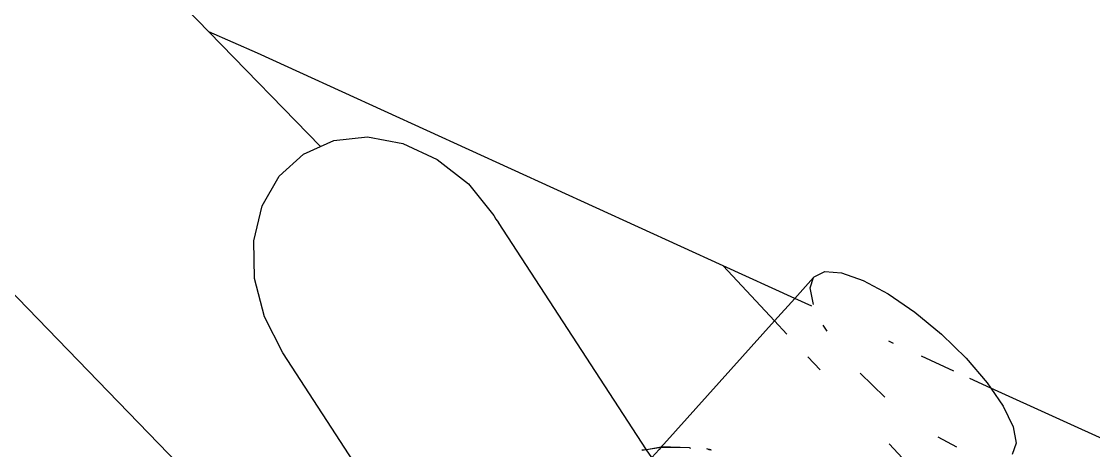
# Model space of a CAD drawing. Header units: millimetres. Extents: x -12551121 to 353735, y 112272 to 285506.
# Drawn here: x 97590.1 to 97692.7, y 178504.2 to 178545.3 of the extents above; entities that cross this region are included whole.
import ezdxf

# ---------------------------------------------------------------- set-up
doc = ezdxf.new("R2010")
doc.units = ezdxf.units.MM
doc.header["$MEASUREMENT"] = 0
doc.layers.add('+AT9-HATCH', color=8, linetype='Continuous')
doc.layers.add('+AT9_Hardscape', color=1, linetype='Continuous')

# ---------------------------------------------------------------- blocks, each defined once
blk = doc.blocks.new('hammock')
at = {"layer": '+AT9_Hardscape', "color": 1}
for p, q in [((643.84, 1838.78), (953.58, 1519.63)), ((958.22, 1517.59), (953.58, 1519.63)), ((953.58, 1519.63), (964.25, 1508.64)), ((1002.82, 1497.22), (958.22, 1517.59)), ((964.25, 1508.64), (965.53, 1509.2)), ((965.53, 1509.2), (968.78, 1509.55)), ((968.78, 1509.55), (972.16, 1508.93)), ((972.16, 1508.93), (975.45, 1507.4)), ((960.3, 1505.79), (962.64, 1507.92)), ((962.64, 1507.92), (964.25, 1508.64)), ((975.45, 1507.4), (978.42, 1505.05)), ((958.67, 1502.96), (960.3, 1505.79)), ((978.42, 1505.05), (980.87, 1502.04)), ((957.87, 1499.61), (958.67, 1502.96)), ((980.87, 1502.04), (981.06, 1501.68)), ((981.06, 1501.68), (981.31, 1501.36)), ((995.49, 1479.6), (981.31, 1501.36)), ((957.95, 1495.99), (957.87, 1499.61)), ((931.76, 1497.72), (966.2, 1462.24)), ((1002.82, 1497.22), (1007.73, 1491.93)), ((1009.67, 1494.09), (1002.82, 1497.22)), ((1011.53, 1496.17), (1012.56, 1496.66)), ((1012.56, 1496.66), (1014.16, 1496.54)), ((958.9, 1492.32), (957.95, 1495.99)), ((1009.67, 1494.09), (1011.47, 1496.09)), ((1011.15, 1495.1), (1011.47, 1496.09)), ((1011.53, 1496.17), (1011.47, 1496.09)), ((1014.16, 1496.54), (1016.23, 1495.81)), ((1016.23, 1495.81), (1018.62, 1494.53)), ((1011.45, 1493.52), (1011.15, 1495.1)), ((1007.73, 1491.93), (1009.67, 1494.09)), ((1011.3, 1493.35), (1009.67, 1494.09)), ((1018.62, 1494.53), (1021.18, 1492.78)), ((1021.18, 1492.78), (1023.73, 1490.68)), ((960.65, 1488.87), (958.9, 1492.32)), ((997.15, 1480.14), (1007.73, 1491.93)), ((1007.73, 1491.93), (1008.9, 1490.68)), ((1012.79, 1490.96), (1012.39, 1491.54)), ((1023.73, 1490.68), (1026.09, 1488.37)), ((1019.14, 1489.77), (1018.67, 1489.98)), ((971.94, 1471.55), (960.65, 1488.87)), ((1010.93, 1488.5), (1012.09, 1487.25)), ((1024.91, 1487.13), (1021.81, 1488.55)), ((1026.09, 1488.37), (1028.1, 1486.02)), ((1018.3, 1484.64), (1015.94, 1486.94)), ((1028.45, 1485.51), (1026.44, 1486.43)), ((1028.1, 1486.02), (1028.45, 1485.51)), ((1028.45, 1485.51), (1029.64, 1483.78)), ((1040.61, 1479.96), (1028.45, 1485.51)), ((1029.64, 1483.78), (1030.58, 1481.8)), ((1030.58, 1481.8), (1030.88, 1480.22)), ((1025.19, 1479.83), (1023.41, 1480.79)), ((1030.88, 1480.22), (1030.5, 1479.15)), ((995.49, 1479.6), (995.03, 1479.56)), ((995.49, 1479.6), (995.05, 1479.53)), ((996.87, 1479.85), (995.49, 1479.6)), ((996.85, 1479.82), (995.49, 1479.6)), ((995.99, 1478.85), (995.49, 1479.6)), ((996.69, 1479.62), (995.99, 1478.85)), ((996.85, 1479.82), (996.69, 1479.62)), ((996.87, 1479.85), (996.85, 1479.82)), ((999.59, 1479.79), (996.85, 1479.82)), ((996.89, 1479.87), (996.87, 1479.85)), ((999.59, 1479.79), (996.87, 1479.85)), ((997.15, 1480.14), (996.89, 1479.87)), ((999.59, 1479.79), (996.89, 1479.87)), ((999.71, 1479.73), (999.59, 1479.79)), ((1001.35, 1479.65), (1001.25, 1479.7)), ((1001.48, 1479.58), (1001.35, 1479.65)), ((1001.68, 1479.6), (1001.35, 1479.65)), ((1001.63, 1479.55), (1001.48, 1479.58)), ((1001.66, 1479.58), (1001.63, 1479.55)), ((1018.71, 1480.15), (1020.81, 1477.89))]:
    blk.add_line(p, q, dxfattribs=at)

msp = doc.modelspace()

# ---------------------------------------------------------------- hatches: boundary and pattern name
at = {"layer": '+AT9-HATCH'}
h = msp.add_hatch(dxfattribs=at)
h.set_pattern_fill('ANSI38', color=62, scale=100)
h.set_pattern_definition([(45, (4874355.9, 2835157.78), (-224.506403, 224.506403), []), (135, (4874355.9, 2835157.78), (-673.51921, 224.506403), [793.75, -476.25])])
h.paths.add_polyline_path([(94992.22, 180226.47), (94842.22, 180226.47), (94842.22, 176851.48), (95292.22, 176851.48, 0.414214), (96192.22, 177751.48), (96192.22, 178626.48, -0.414214), (97292.22, 179726.48), (99092.22, 179726.48), (99092.22, 180226.48), (94992.22, 180226.48)], is_closed=False)
h = msp.add_hatch(dxfattribs=at)
h.set_pattern_fill('LINE', color=8, scale=750)
h.paths.add_polyline_path([(98342.22, 176851.47), (98342.22, 179526.48), (97292.22, 179526.48, 0.414214), (96392.22, 178626.48), (96392.22, 177751.48, -0.414214), (95292.22, 176651.48), (94892.22, 176651.48), (94892.22, 174751.48), (96392.22, 174751.48, 0.414214), (97292.22, 175651.48), (97292.22, 176001.46), (97292.22, 176451.47, -0.414214), (97692.22, 176851.47), (98342.22, 176851.47)], is_closed=False)
h.paths.add_polyline_path([(98392.22, 179526.48), (98392.22, 176851.47), (98692.22, 176851.47), (98692.22, 179526.48)])
h.paths.add_polyline_path([(98742.22, 179526.48), (98742.22, 176851.47), (99042.22, 176851.47), (99042.22, 179526.48)])
h.paths.add_polyline_path([(99367.22, 179526.48), (99367.22, 176851.47), (99667.22, 176851.47), (99667.22, 179526.48)])
h.paths.add_polyline_path([(99717.22, 179526.48), (99717.22, 176851.47), (100017.22, 176851.47), (100017.22, 179526.48)])
h.paths.add_polyline_path([(100067.22, 179526.48), (100067.22, 176851.47), (100367.22, 176851.47), (100367.22, 179526.48)])
h.paths.add_polyline_path([(100417.22, 179526.48), (100417.22, 176851.47), (100717.22, 176851.47), (100717.22, 179526.48)])
h.paths.add_polyline_path([(101067.22, 176716.04), (101067.22, 179526.48), (100767.22, 179526.48), (100767.22, 176851.46), (100767.22, 176851.46, -0.21525)])
h.paths.add_polyline_path([(101117.22, 179526.48), (101117.22, 173451.49), (101417.22, 173451.49), (101417.22, 179503.97, 0.056082), (101217.22, 179526.48), (101117.22, 179526.48)], is_closed=False)
h.paths.add_polyline_path([(101467.22, 179491.06), (101467.22, 173451.49), (101767.22, 173451.49), (101767.22, 179338.87, 0.094274)])
h.paths.add_polyline_path([(102117.22, 178626.63, 0.213378), (101817.22, 179297.3), (101817.22, 173451.49), (102117.22, 173451.49), (102117.22, 178626.48)], is_closed=False)
h.paths.add_polyline_path([(101817.22, 173101.46), (101817.22, 170101.46), (102117.22, 170101.46), (102117.22, 173101.46)])
h.paths.add_polyline_path([(101467.22, 173101.46), (101467.22, 170101.46), (101767.22, 170101.46), (101767.22, 173101.46)])
h.paths.add_polyline_path([(101117.22, 173101.46), (101117.22, 170101.46), (101417.22, 170101.46), (101417.22, 173101.46)])
h.paths.add_polyline_path([(101117.22, 169801.46), (101117.22, 166601.46), (101417.22, 166601.46), (101417.22, 169801.46)])
h.paths.add_polyline_path([(101467.22, 169801.46), (101467.22, 166601.46), (101767.22, 166601.46), (101767.22, 169801.46)])
h.paths.add_polyline_path([(101817.22, 169801.46), (101817.22, 166601.46), (102117.22, 166601.46), (102117.22, 169801.46)])
h.paths.add_polyline_path([(102517.22, 169801.46), (102817.22, 169801.46), (102817.22, 166601.46), (102517.22, 166601.46)])
h.paths.add_polyline_path([(102167.22, 169801.46), (102467.22, 169801.46), (102467.22, 166601.46), (102167.22, 166601.46)])
h.paths.add_polyline_path([(102867.22, 169801.46), (103167.22, 169801.46), (103167.22, 166601.46), (102867.22, 166601.46)])
h.paths.add_polyline_path([(102867.22, 173101.46), (103167.22, 173101.46), (103167.22, 170101.46), (102867.22, 170101.46)])
h.paths.add_polyline_path([(102167.22, 173101.46), (102467.22, 173101.46), (102467.22, 170101.46), (102167.22, 170101.46)])
h.paths.add_polyline_path([(102517.22, 173101.46), (102817.22, 173101.46), (102817.22, 170101.46), (102517.22, 170101.46)])

# ---------------------------------------------------------------- block references
msp.add_blockref('hammock', (96654.46, 177024.7))

doc.saveas('drawing.dxf')
